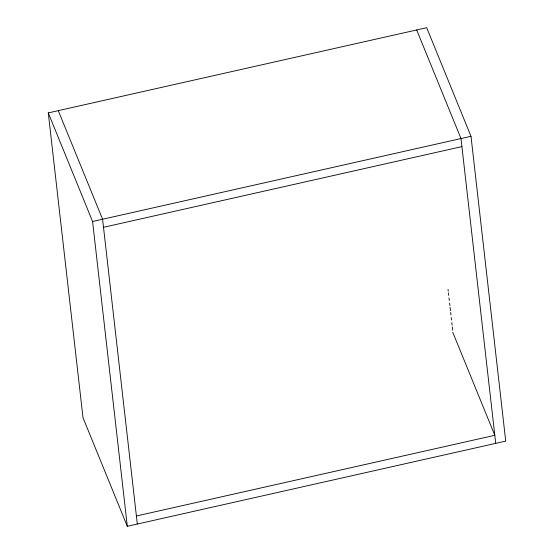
<?xml version="1.0" encoding="UTF-8"?>
<svg xmlns="http://www.w3.org/2000/svg" width="554" height="554" viewBox="0 0 554 554"><rect width="100%" height="100%" fill="white"/><g stroke="black" fill="none" stroke-linecap="round" stroke-linejoin="round"><path stroke-width="0.83" d="M48.274 112.891L426.691 27.7L470.997 136.305L505.726 441.109L127.309 526.3L83.003 417.695L48.274 112.891L92.58 221.496L127.309 526.3M92.58 221.496L470.997 136.305M103.501 227.299L461.911 146.609M136.395 515.996L494.805 435.305L452.777 332.289M416.684 29.951L460.997 138.555L495.726 443.359M58.274 110.641L102.587 219.239L137.316 524.049M448.048 289.465L448.241 291.162M448.435 292.865L448.726 295.414M449.01 297.962L449.301 300.51M449.592 303.059L449.883 305.607M450.077 307.304L450.464 310.704M450.658 312.401L450.949 314.949M451.24 317.497L451.531 320.046M451.822 322.594L452.112 325.143M452.306 326.846L452.694 330.239"/></g></svg>
